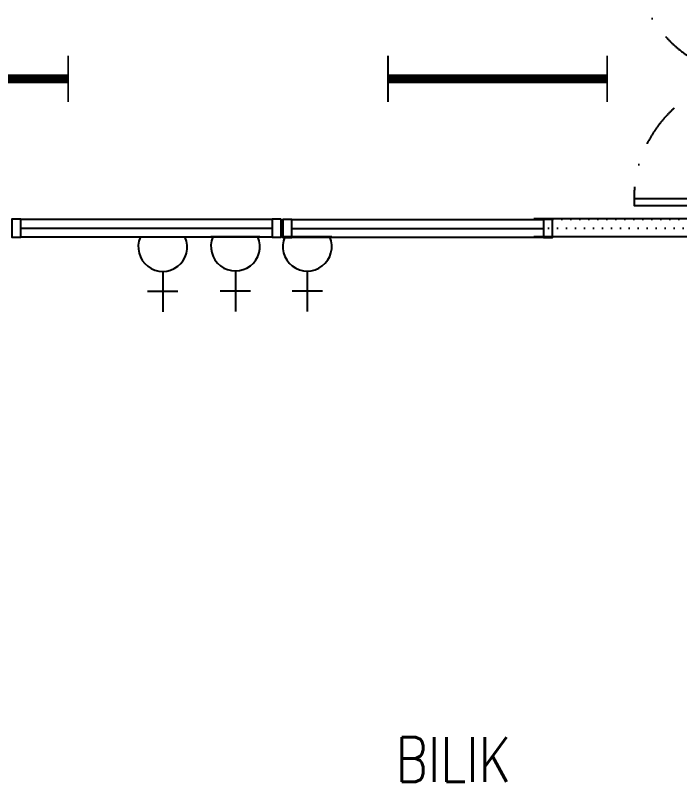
# Model space of a CAD drawing. Header units: inches. Extents: x -106706990 to 300603, y -86718466 to 1728185.
# Drawn here: x 143449 to 147143, y 21406 to 25742 of the extents above; entities that cross this region are included whole.
import ezdxf
from ezdxf.enums import TextEntityAlignment as Align

# ---------------------------------------------------------------- set-up
doc = ezdxf.new("R2010")
doc.units = ezdxf.units.IN
doc.header["$MEASUREMENT"] = 0
doc.linetypes.add('DASHDOT', pattern=[1, 0.5, -0.25, 0, -0.25])
doc.linetypes.add('DASHED2', pattern=[0.375, 0.25, -0.125])
for name, color, linetype in [('A-ARR', 4, 'Continuous'), ('A-DOOR', 9, 'Continuous'), ('A-HATCH', 8, 'Continuous'), ('A-PARTITION', 4, 'Continuous'), ('A-ROOMSYM', 3, 'Continuous'), ('A-WIN', 9, 'Continuous'), ('ELECT', 6, 'Continuous'), ('elk_LAMPU', 6, 'Continuous'), ('lamb(new)', 5, 'Continuous')]:
    doc.layers.add(name, color=color, linetype=linetype)
doc.layers.get('elk_LAMPU').off()
doc.styles.add('style1', font='romans.shx', dxfattribs={"height": 750})

# ---------------------------------------------------------------- blocks, each defined once
blk = doc.blocks.new('A$C58571686')
at = {"layer": 'A-WIN', "color": 8, "ltscale": 790000000.0}
for p, q in [((50, 100), (1450, 100)), ((1450, 0), (50, 0))]:
    blk.add_line(p, q, dxfattribs=at)
at = {"layer": 'A-WIN', "color": 8}
blk.add_line((50, 50), (1450, 50), dxfattribs=at)
for points in [[(50, 100), (0, 100), (0, 0), (50, 0)], [(1500, 100), (1450, 100), (1450, 0), (1500, 0)]]:
    blk.add_lwpolyline(points, close=True, dxfattribs=at)
blk = doc.blocks.new('A$C28642CDE')
at = {"layer": 'A-DOOR', "color": 8}
for p, q in [((32, 150), (0, 150)), ((0, 150), (0, 0)), ((32, 150), (32, 110)), ((1468, 150), (1500, 150)), ((1468, 150), (1468, 110)), ((1500, 150), (1500, 0)), ((50, 110), (32, 110)), ((50, 110), (50, 40)), ((1450, 110), (1450, 40)), ((1450, 110), (1468, 110)), ((50, 40), (32, 40)), ((32, 0), (32, 40)), ((1450, 40), (1468, 40)), ((1468, 0), (1468, 40)), ((32, 0), (0, 0)), ((1468, 0), (1500, 0))]:
    blk.add_line(p, q, dxfattribs=at)
for points in [[(32, 150), (70, 150), (70, 828.9), (32, 828.9)], [(1468, 150), (1430, 150), (1430, 828.9), (1468, 828.9)]]:
    blk.add_lwpolyline(points, close=True, dxfattribs=at)
at = {"layer": 'A-DOOR', "color": 8, "linetype": 'DASHDOT', "ltscale": 500}
for centre, start, end in [((71.9, 150.8), 359.9322, 90.1574), ((1428.1, 150.8), 89.8426, 180.0678)]:
    blk.add_arc(centre, 678.1, start, end, dxfattribs=at)
blk = doc.blocks.new('YBC 136')
at = {"layer": 'lamb(new)'}
for points, const_width in [([(86612635.7, -1195077), (86612635.7, -1195333.2)], 10.2), ([(86613855.7, -1195077), (86613855.7, -1195333.2)], 10.2), ([(86612635.7, -1195205.1), (86613855.7, -1195205.1)], 50.8)]:
    blk.add_lwpolyline(points, dxfattribs=dict(at, const_width=const_width))
blk = doc.blocks.new('*U512')
at = {"layer": 'lamb(new)'}
blk.add_blockref('YBC 136', (-86613245.7, 1195205.1, -4.3), dxfattribs=at)
blk = doc.blocks.new('*U513')
at = {"layer": 'lamb(new)', "color": 0, "linetype": 'ByBlock', "lineweight": -2, "transparency": 16777216}
for p in [(9000, 0), (12000, 0)]:
    blk.add_blockref('*U512', p, dxfattribs=at)
blk = doc.blocks.new('SOCKET(in)')
at = {"layer": 'ELECT', "color": 6}
for p, q in [((86605160, -1198079.2), (86605160, -1197854.2)), ((86605075.7, -1197966.7), (86605244.4, -1197966.7)), ((86605023.6, -1198269), (86605296.4, -1198269))]:
    blk.add_line(p, q, dxfattribs=at)
blk.add_arc((86605160, -1198215.6), 136.4, 336.9763, 203.0237, dxfattribs=at)

msp = doc.modelspace()

# ---------------------------------------------------------------- hatches: boundary and pattern name
at = {"layer": 'A-HATCH'}
h = msp.add_hatch(dxfattribs=at)
h.set_pattern_fill('DOTS', color=8, scale=800)
h.set_pattern_definition([(0, (114889.653, -264791.58), (25, 50), [0, -50])])
h.paths.add_polyline_path([(147657.8, 24297.7), (147607.8, 24297.7), (147607.8, 20109.7), (147657.8, 20109.7)])
h.paths.add_polyline_path([(147707.8, 24297.7), (147657.8, 24297.7), (147657.8, 20109.7), (147707.8, 20109.7)])
h.paths.add_polyline_path([(147482.8, 24509.7), (147482.8, 24609.7), (146382.8, 24609.7), (146382.8, 24509.7)])

# ---------------------------------------------------------------- linework, layer by layer
at = {"layer": 'A-PARTITION', "color": 8}
for p, q in [((147482.8, 24609.7), (146332.8, 24609.7)), ((147482.8, 24509.7), (146332.8, 24509.7))]:
    msp.add_line(p, q, dxfattribs=at)

# ---------------------------------------------------------------- block references
at = {"layer": 'A-ARR', "color": 8}
for p in [(143427, 24508.9), (144936.9, 24506.9)]:
    msp.add_blockref('A$C58571686', p, dxfattribs=at)
at = {"layer": 'A-DOOR', "color": 8, "rotation": 90}
msp.add_blockref('A$C28642CDE', (147719.9, 24651.5), dxfattribs=at)
at = {"layer": 'elk_LAMPU', "color": 0, "linetype": 'DASHED2', "lineweight": 18, "rotation": 180}
for p in [(86749427.7, -1173761.8), (86749832.2, -1173759), (86750232.2, -1173759.5)]:
    msp.add_blockref('SOCKET(in)', p, dxfattribs=at)
at = {"layer": 'lamb(new)'}
msp.add_blockref('*U513', (134131.4, 25389.5, -4.3), dxfattribs=at)

# ---------------------------------------------------------------- texts
at = {"layer": 'A-ROOMSYM', "color": 8, "style": 'style1', "width": 0.8}
msp.add_text('BILIK', height=250, dxfattribs=at).set_placement((145884.8, 21475.3), align=Align.CENTER)

doc.saveas('drawing.dxf')
